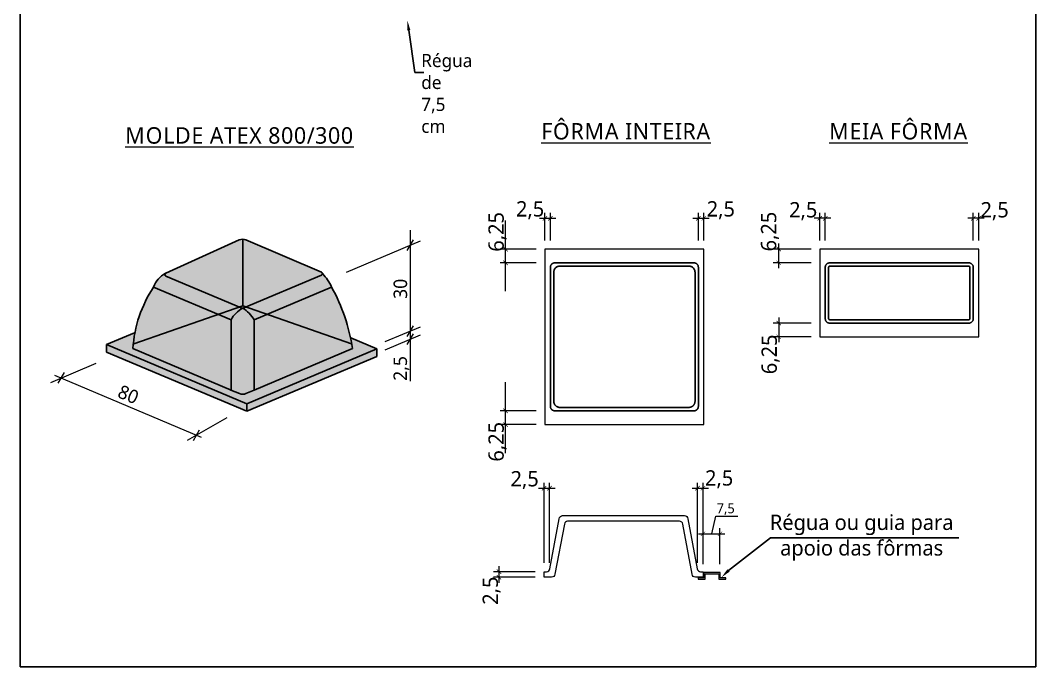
# Model space of a CAD drawing. Header units: millimetres. Extents: x -967 to 563, y -1588 to 506.
# Drawn here: x 31.54 to 39.77, y -278.8 to -273.56 of the extents above; entities that cross this region are included whole.
import ezdxf
from ezdxf import colors
from ezdxf.entities.mleader import LeaderData, LeaderLine
from ezdxf.math import Vec2, Vec3

# ---------------------------------------------------------------- set-up
doc = ezdxf.new("R2010")
doc.units = ezdxf.units.MM
doc.linetypes.add('DASHED2', pattern=[9.524999999999999, 6.349999999999999, -3.174999999999999])
doc.linetypes.add('HIDDEN', pattern=[9.524999999999999, 6.349999999999999, -3.174999999999999])
for name, color, linetype in [('9', 7, 'Continuous'), ('ATEX 1', 7, 'Continuous'), ('ATEX CINZA0', 9, 'Continuous'), ('ATEX CINZA2', 252, 'Continuous'), ('ATEX CINZA3', 251, 'Continuous')]:
    doc.layers.add(name, color=color, linetype=linetype)
for name, color, linetype, lineweight in [('ATEX 2', 255, 'Continuous', 5), ('ATEX COTA', 250, 'Continuous', 5), ('LJ_NERV_RETI', 7, 'Continuous', 9)]:
    doc.layers.add(name, color=color, linetype=linetype, lineweight=lineweight)
doc.layers.add('ATEX COLOR2', color=30, linetype='Continuous', lineweight=5, true_color=0xe77917)
doc.styles.add('Atex3', font='segoeuisl.ttf')
doc.dimstyles.new('AtexFINA', dxfattribs={"dimtxt": 7, "dimasz": 2, "dimexe": 2.5, "dimexo": 4, "dimgap": 1, "dimtad": 1, "dimtxsty": 'Atex3', "dimblk": 'ARCHTICK', "dimcen": 2.5, "dimdle": 2.5, "dimclrd": 1, "dimclre": 1, "dimclrt": 7, "dimadec": 0, "dimazin": 0, "dimtfac": 1, "dimtmove": 2, "dimatfit": 3, "dimldrblk": 'ARCHTICK', "dimfxl": 1, "dimlwd": -1, "dimarcsym": 0})

# ---------------------------------------------------------------- blocks, each defined once
blk = doc.blocks.new('_ArchTick')
at = {"color": 0, "linetype": 'ByBlock', "const_width": 0.15}
blk.add_lwpolyline([(-0.5, -0.5), (0.5, 0.5)], dxfattribs=at)
blk = doc.blocks.new('*D105')
at = {"layer": 'ATEX COTA', "color": 1, "transparency": 16777216}
blk.add_line((218.4539951167901, 85.73640101116328), (218.4539951167901, 117.9864010111669), dxfattribs=at)
at = {"layer": 'ATEX COTA', "color": 1, "lineweight": -2, "transparency": 16777216}
for p, q in [((232.4090081159521, 104.9864010111669), (215.9539951167901, 104.9864010111669)), ((232.4090081159521, 98.73640101116331), (215.9539951167901, 98.7364010111633))]:
    blk.add_line(p, q, dxfattribs=at)
at = {"layer": 'Defpoints', "color": 0, "transparency": 16777216}
for p in [(218.4539951167901, 104.9864010111669), (236.4090081159521, 104.9864010111669), (236.4090081159521, 98.73640101116331)]:
    blk.add_point(p, dxfattribs=at)
at = {"layer": 'ATEX COTA', "color": 1, "transparency": 16777216, "xscale": 2, "yscale": 2, "zscale": 2}
for p, rotation in [((218.4539951167901, 104.9864010111669), 90), ((218.4539951167901, 98.7364010111633), 270)]:
    blk.add_blockref('_ArchTick', p, dxfattribs=dict(at, rotation=rotation))
at = {"layer": 'ATEX COTA', "color": 7, "transparency": 16777216, "insert": (214.7646645728455, 90.86140101116688), "char_height": 7, "attachment_point": 5, "rotation": 90, "style": 'Atex3'}
blk.add_mtext('6,25', dxfattribs=at)
blk = doc.blocks.new('*D106')
at = {"layer": 'ATEX COTA', "color": 1, "transparency": 16777216}
blk.add_line((218.4539951167901, 159.4864010111633), (218.4539951167901, 191.7364010111633), dxfattribs=at)
at = {"layer": 'ATEX COTA', "color": 1, "lineweight": -2, "transparency": 16777216}
for p, q in [((232.4090081159521, 178.7364010111633), (215.9539951167901, 178.7364010111633)), ((232.4090081159521, 172.4864010111633), (215.9539951167901, 172.4864010111633))]:
    blk.add_line(p, q, dxfattribs=at)
at = {"layer": 'Defpoints', "color": 0, "transparency": 16777216}
for p in [(218.4539951167901, 178.7364010111633), (236.4090081159521, 178.7364010111633), (236.4090081159521, 172.4864010111633)]:
    blk.add_point(p, dxfattribs=at)
at = {"layer": 'ATEX COTA', "color": 1, "transparency": 16777216, "xscale": 2, "yscale": 2, "zscale": 2}
for p, rotation in [((218.4539951167901, 178.7364010111633), 90), ((218.4539951167901, 172.4864010111633), 270)]:
    blk.add_blockref('_ArchTick', p, dxfattribs=dict(at, rotation=rotation))
at = {"layer": 'ATEX COTA', "color": 7, "transparency": 16777216, "insert": (214.7646645728455, 186.6114010111596), "char_height": 7, "attachment_point": 5, "rotation": 90, "style": 'Atex3'}
blk.add_mtext('6,25', dxfattribs=at)
blk = doc.blocks.new('*D80')
at = {"layer": 'ATEX COTA', "color": 1, "transparency": 16777216}
blk.add_line((303.5349947895811, 69.699382471219), (311.0349947895811, 69.699382471219), dxfattribs=at)
at = {"layer": 'ATEX COTA', "color": 1, "lineweight": -2, "transparency": 16777216}
for p, q in [((306.0349947895811, 35.59938202635385), (306.0349947895811, 72.199382471219)), ((308.5349947895811, 35.59938202635385), (308.5349947895811, 72.199382471219))]:
    blk.add_line(p, q, dxfattribs=at)
at = {"layer": 'Defpoints', "color": 0, "transparency": 16777216}
for p in [(308.5349947895811, 69.699382471219), (306.0349947895811, 31.59938202635385), (308.5349947895811, 31.59938202635385)]:
    blk.add_point(p, dxfattribs=at)
at = {"layer": 'ATEX COTA', "color": 1, "transparency": 16777216, "xscale": 2, "yscale": 2, "zscale": 2, "rotation": 180}
blk.add_blockref('_ArchTick', (306.0349947895811, 69.699382471219), dxfattribs=at)
at = {"layer": 'ATEX COTA', "color": 1, "transparency": 16777216, "xscale": 2, "yscale": 2, "zscale": 2}
blk.add_blockref('_ArchTick', (308.5349947895811, 69.699382471219), dxfattribs=at)
at = {"layer": 'ATEX COTA', "color": 7, "transparency": 16777216, "insert": (315.8902943796929, 73.74401614993621), "char_height": 7, "attachment_point": 5, "style": 'Atex3'}
blk.add_mtext('2,5', dxfattribs=at)
blk = doc.blocks.new('*D82')
at = {"layer": 'ATEX COTA', "color": 1, "transparency": 16777216}
blk.add_line((215.4539951167901, 34.09938202635387), (215.4539951167901, 26.5993820251024), dxfattribs=at)
at = {"layer": 'ATEX COTA', "color": 1, "lineweight": -2, "transparency": 16777216}
for p, q in [((232.0349947895812, 31.59938202635387), (212.9539951167901, 31.59938202635386)), ((232.0349947895812, 29.0993820251024), (212.9539951167901, 29.0993820251024))]:
    blk.add_line(p, q, dxfattribs=at)
at = {"layer": 'Defpoints', "color": 0, "transparency": 16777216}
for p in [(215.4539951167901, 29.0993820251024), (236.0349947895812, 31.59938202635387), (236.0349947895812, 29.0993820251024)]:
    blk.add_point(p, dxfattribs=at)
at = {"layer": 'ATEX COTA', "color": 1, "transparency": 16777216, "xscale": 2, "yscale": 2, "zscale": 2}
for p, rotation in [((215.4539951167901, 31.59938202635386), 90), ((215.4539951167901, 29.0993820251024), 270)]:
    blk.add_blockref('_ArchTick', p, dxfattribs=dict(at, rotation=rotation))
at = {"layer": 'ATEX COTA', "color": 7, "transparency": 16777216, "insert": (212.1271122715843, 22.94351507375905), "char_height": 7, "attachment_point": 5, "rotation": 90, "style": 'Atex3'}
blk.add_mtext('2,5', dxfattribs=at)
blk = doc.blocks.new('*D84')
at = {"layer": 'ATEX COTA', "color": 1, "transparency": 16777216}
blk.add_line((233.5349947895811, 69.699379343092), (241.0349947895884, 69.699379343092), dxfattribs=at)
at = {"layer": 'ATEX COTA', "color": 1, "lineweight": -2, "transparency": 16777216}
for p, q in [((236.0349947895811, 35.59938202635385), (236.0349947895811, 72.199379343092)), ((238.5349947895884, 35.59938202635385), (238.5349947895884, 72.199379343092))]:
    blk.add_line(p, q, dxfattribs=at)
at = {"layer": 'Defpoints', "color": 0, "transparency": 16777216}
for p in [(238.5349947895884, 69.699379343092), (236.0349947895811, 31.59938202635385), (238.5349947895884, 31.59938202635385)]:
    blk.add_point(p, dxfattribs=at)
at = {"layer": 'ATEX COTA', "color": 1, "transparency": 16777216, "xscale": 2, "yscale": 2, "zscale": 2, "rotation": 180}
blk.add_blockref('_ArchTick', (236.0349947895811, 69.699379343092), dxfattribs=at)
at = {"layer": 'ATEX COTA', "color": 1, "transparency": 16777216, "xscale": 2, "yscale": 2, "zscale": 2}
blk.add_blockref('_ArchTick', (238.5349947895884, 69.699379343092), dxfattribs=at)
at = {"layer": 'ATEX COTA', "color": 7, "transparency": 16777216, "insert": (227.1599947895811, 73.38870988702547), "char_height": 7, "attachment_point": 5, "style": 'Atex3'}
blk.add_mtext('2,5', dxfattribs=at)
blk = doc.blocks.new('*D66')
at = {"layer": 'ATEX COTA', "color": 1, "lineweight": -2, "transparency": 16777216}
for p, q in [((306.409008115952, 182.7364010111632), (306.409008115952, 195.2748135428155)), ((308.909008115952, 182.7364010111632), (308.909008115952, 195.2748135428155))]:
    blk.add_line(p, q, dxfattribs=at)
at = {"layer": 'ATEX COTA', "color": 1, "transparency": 16777216}
blk.add_line((303.909008115952, 192.7748135428155), (311.409008115952, 192.7748135428155), dxfattribs=at)
at = {"layer": 'Defpoints', "color": 0, "transparency": 16777216}
for p in [(308.909008115952, 192.7748135428155), (306.409008115952, 178.7364010111632), (308.909008115952, 178.7364010111632)]:
    blk.add_point(p, dxfattribs=at)
at = {"layer": 'ATEX COTA', "color": 1, "transparency": 16777216, "xscale": 2, "yscale": 2, "zscale": 2, "rotation": 180}
blk.add_blockref('_ArchTick', (306.409008115952, 192.7748135428155), dxfattribs=at)
at = {"layer": 'ATEX COTA', "color": 1, "transparency": 16777216, "xscale": 2, "yscale": 2, "zscale": 2}
blk.add_blockref('_ArchTick', (308.909008115952, 192.7748135428155), dxfattribs=at)
at = {"layer": 'ATEX COTA', "color": 7, "transparency": 16777216, "insert": (316.659008115952, 196.464144086749), "char_height": 7, "attachment_point": 5, "style": 'Atex3'}
blk.add_mtext('2,5', dxfattribs=at)
blk = doc.blocks.new('*D67')
at = {"layer": 'ATEX COTA', "color": 1, "lineweight": -2, "transparency": 16777216}
for p, q in [((236.409008115952, 182.7364010111632), (236.409008115952, 195.2748135428155)), ((238.9090081159593, 182.7364010111632), (238.9090081159593, 195.2748135428155))]:
    blk.add_line(p, q, dxfattribs=at)
at = {"layer": 'ATEX COTA', "color": 1, "transparency": 16777216}
blk.add_line((233.909008115952, 192.7748135428155), (241.4090081159593, 192.7748135428155), dxfattribs=at)
at = {"layer": 'Defpoints', "color": 0, "transparency": 16777216}
for p in [(238.9090081159593, 192.7748135428155), (236.409008115952, 178.7364010111632), (238.9090081159593, 178.7364010111632)]:
    blk.add_point(p, dxfattribs=at)
at = {"layer": 'ATEX COTA', "color": 1, "transparency": 16777216, "xscale": 2, "yscale": 2, "zscale": 2, "rotation": 180}
blk.add_blockref('_ArchTick', (236.409008115952, 192.7748135428155), dxfattribs=at)
at = {"layer": 'ATEX COTA', "color": 1, "transparency": 16777216, "xscale": 2, "yscale": 2, "zscale": 2}
blk.add_blockref('_ArchTick', (238.9090081159593, 192.7748135428155), dxfattribs=at)
at = {"layer": 'ATEX COTA', "color": 7, "transparency": 16777216, "insert": (229.659008115952, 196.464144086749), "char_height": 7, "attachment_point": 5, "style": 'Atex3'}
blk.add_mtext('2,5', dxfattribs=at)
blk = doc.blocks.new('*D97')
at = {"layer": 'ATEX COTA', "color": 1, "lineweight": -2, "transparency": 16777216}
for p, q in [((431.799537979583, 182.7364010111632), (431.799537979583, 195.2748135428155)), ((434.2995379795902, 182.7364010111632), (434.2995379795902, 195.2748135428155))]:
    blk.add_line(p, q, dxfattribs=at)
at = {"layer": 'ATEX COTA', "color": 1, "transparency": 16777216}
blk.add_line((436.7995379795902, 192.7748135428155), (429.2995379795829, 192.7748135428155), dxfattribs=at)
at = {"layer": 'Defpoints', "color": 0, "transparency": 16777216}
for p in [(431.799537979583, 192.7748135428155), (431.799537979583, 178.7364010111632), (434.2995379795902, 178.7364010111632)]:
    blk.add_point(p, dxfattribs=at)
at = {"layer": 'ATEX COTA', "color": 1, "transparency": 16777216, "xscale": 2, "yscale": 2, "zscale": 2, "rotation": 180}
blk.add_blockref('_ArchTick', (431.799537979583, 192.7748135428155), dxfattribs=at)
at = {"layer": 'ATEX COTA', "color": 1, "transparency": 16777216, "xscale": 2, "yscale": 2, "zscale": 2}
blk.add_blockref('_ArchTick', (434.2995379795902, 192.7748135428155), dxfattribs=at)
at = {"layer": 'ATEX COTA', "color": 7, "transparency": 16777216, "insert": (441.5538019480882, 196.0624704465808), "char_height": 7, "attachment_point": 5, "style": 'Atex3'}
blk.add_mtext('2,5', dxfattribs=at)
blk = doc.blocks.new('*D98')
at = {"layer": 'ATEX COTA', "color": 1, "lineweight": -2, "transparency": 16777216}
for p, q in [((361.7995379795902, 182.7364010111632), (361.7995379795902, 195.2748135428155)), ((364.2995379795975, 182.7364010111632), (364.2995379795975, 195.2748135428155))]:
    blk.add_line(p, q, dxfattribs=at)
at = {"layer": 'ATEX COTA', "color": 1, "transparency": 16777216}
blk.add_line((366.7995379795975, 192.7748135428155), (359.2995379795902, 192.7748135428155), dxfattribs=at)
at = {"layer": 'Defpoints', "color": 0, "transparency": 16777216}
for p in [(361.7995379795902, 192.7748135428155), (361.7995379795902, 178.7364010111632), (364.2995379795975, 178.7364010111632)]:
    blk.add_point(p, dxfattribs=at)
at = {"layer": 'ATEX COTA', "color": 1, "transparency": 16777216, "xscale": 2, "yscale": 2, "zscale": 2, "rotation": 180}
blk.add_blockref('_ArchTick', (361.7995379795902, 192.7748135428155), dxfattribs=at)
at = {"layer": 'ATEX COTA', "color": 1, "transparency": 16777216, "xscale": 2, "yscale": 2, "zscale": 2}
blk.add_blockref('_ArchTick', (364.2995379795975, 192.7748135428155), dxfattribs=at)
at = {"layer": 'ATEX COTA', "color": 7, "transparency": 16777216, "insert": (354.2491756191885, 196.0624704465808), "char_height": 7, "attachment_point": 5, "style": 'Atex3'}
blk.add_mtext('2,5', dxfattribs=at)
blk = doc.blocks.new('*D99')
at = {"layer": 'ATEX COTA', "color": 1, "lineweight": -2, "transparency": 16777216}
for p, q in [((357.7995379795904, 144.9864010111633), (340.549537979605, 144.9864010111633)), ((357.7995379795904, 138.7364010111633), (340.549537979605, 138.7364010111633))]:
    blk.add_line(p, q, dxfattribs=at)
at = {"layer": 'ATEX COTA', "color": 1, "transparency": 16777216}
blk.add_line((343.049537979605, 147.4864010111633), (343.049537979605, 136.2364010111633), dxfattribs=at)
at = {"layer": 'Defpoints', "color": 0, "transparency": 16777216}
for p in [(361.7995379795904, 144.9864010111633), (343.049537979605, 138.7364010111633), (361.7995379795904, 138.7364010111633)]:
    blk.add_point(p, dxfattribs=at)
at = {"layer": 'ATEX COTA', "color": 1, "transparency": 16777216, "xscale": 2, "yscale": 2, "zscale": 2}
for p, rotation in [((343.049537979605, 144.9864010111633), 90), ((343.049537979605, 138.7364010111633), 270)]:
    blk.add_blockref('_ArchTick', p, dxfattribs=dict(at, rotation=rotation))
at = {"layer": 'ATEX COTA', "color": 7, "transparency": 16777216, "insert": (339.3602074356604, 130.7268970080658), "char_height": 7, "attachment_point": 5, "rotation": 90, "style": 'Atex3'}
blk.add_mtext('6,25', dxfattribs=at)
blk = doc.blocks.new('*D57')
at = {"layer": 'ATEX COTA', "color": 1, "transparency": 16777216}
blk.add_line((343.0495379796049, 169.9864010111633), (343.0495379796049, 181.2364010111633), dxfattribs=at)
at = {"layer": 'ATEX COTA', "color": 1, "lineweight": -2, "transparency": 16777216}
for p, q in [((357.7995379795904, 178.7364010111633), (340.5495379796049, 178.7364010111633)), ((357.7995379795904, 172.4864010111633), (340.5495379796049, 172.4864010111633))]:
    blk.add_line(p, q, dxfattribs=at)
at = {"layer": 'Defpoints', "color": 0, "transparency": 16777216}
for p in [(343.0495379796049, 178.7364010111633), (361.7995379795904, 178.7364010111633), (361.7995379795904, 172.4864010111633)]:
    blk.add_point(p, dxfattribs=at)
at = {"layer": 'ATEX COTA', "color": 1, "transparency": 16777216, "xscale": 2, "yscale": 2, "zscale": 2}
for p, rotation in [((343.0495379796049, 178.7364010111633), 90), ((343.0495379796049, 172.4864010111633), 270)]:
    blk.add_blockref('_ArchTick', p, dxfattribs=dict(at, rotation=rotation))
at = {"layer": 'ATEX COTA', "color": 7, "transparency": 16777216, "insert": (339.0918831971649, 186.7381766301405), "char_height": 7, "attachment_point": 5, "rotation": 90, "style": 'Atex3'}
blk.add_mtext('6,25', dxfattribs=at)
blk = doc.blocks.new('ATEX 250')
at = {"layer": 'ATEX CINZA2'}
h = blk.add_hatch(color=256, dxfattribs=at)
h.dxf.hatch_style = 1
edge = h.paths.add_edge_path()
edge.add_arc((312.2074208356536, -67.47811741310166), 20.50772950367339, 31.25045083130235, 59.50499127763626)
edge.add_arc((331.9426756557771, -66.13227545653572), 18.80232569976049, 119.7440698630989, 150.3793141807587)
edge.add_line((315.5975028928381, -56.83911780859114), (315.5975028928381, -104.5613131777693))
edge.add_line((315.5975028928381, -104.5613131777693), (320.906996705429, -106.7354859577971))
edge.add_arc((322.7498255711436, -102.0874775916591), 4.999999999999965, 248.3728080385446, 292.9098071251398)
edge.add_line((324.6962336743184, -106.693071526853), (329.7396385165682, -104.5616365391672))
edge.add_line((329.7396385165682, -104.5616365391672), (329.7396385165682, -56.83911780858704))
edge = h.paths.add_edge_path()
edge.add_line((404.2510804919494, -79.58555830502026), (388.4092857265713, -72.89052653842333))
edge.add_arc((250.0212170372812, -97.78756279240568), 140.6098146282249, 7.538188038429894, 10.198834004472474, ccw=False)
edge.add_line((389.415831666772, -79.34138752273145), (329.7396385165682, -104.5616365391672))
edge.add_line((329.7396385165682, -104.5616365391672), (324.6962336743184, -106.6930715268531))
edge.add_arc((322.7498255711438, -102.0874775916594), 4.999999999999656, 248.3728080385466, 292.9098071251392, ccw=False)
edge.add_line((320.9069967054295, -106.7354859577972), (315.5975028928381, -104.5613131777693))
edge.add_line((315.5975028928381, -104.5613131777693), (315.5975028928381, -104.5616365391671))
edge.add_line((315.5975028928381, -104.5616365391671), (255.9213097426348, -79.34138752272644))
edge.add_arc((294.8348885231341, -78.58677287012296), 38.92089486098761, 166.8262790246911, 181.1109442420016, ccw=False)
edge.add_line((256.9382540353721, -69.71653322955976), (239.9049404503566, -76.91512260854327))
edge.add_line((239.9049404503566, -76.91512260854327), (325.2374050575003, -112.9781804708636))
edge.add_line((325.2374050575003, -112.9781804708636), (404.2510804919494, -79.58555830502026))
h.paths.add_polyline_path([(404.2510804919494, -84.1170972402035), (404.2510804919494, -79.58555830502026), (325.2374050575003, -112.9781804708636), (239.9049404503566, -76.91512260854329), (239.9049404503566, -81.44666154372648), (325.2374050575003, -117.5097194060468)])
edge = h.paths.add_edge_path()
edge.add_line((366.8966346625444, -31.25927992148727), (324.5929682033451, -13.24784205756648))
edge.add_arc((322.6342829427815, -17.84822813376148), 4.999999999999792, 66.9373728850468, 114.326348076001)
edge.add_line((320.5746157747465, -13.29215842875075), (279.6180818039815, -31.8074213193335))
edge.add_line((279.6180818039815, -31.8074213193335), (321.8357777019189, -49.64939057441717))
edge.add_arc((322.614340943189, -47.80715300033959), 2.000000000000036, 247.0901928748572, 292.9149915602994)
edge.add_line((323.393070876992, -49.64932011821987), (366.8966346625444, -31.25927992148727))
edge = h.paths.add_edge_path()
edge.add_line((279.6180818039814, -31.80742131933352), (275.9856601693372, -33.44953394397323))
edge.add_arc((276.3975936029447, -34.36074788497638), 1.000000000001077, 114.3263480760028, 128.7850864141923)
edge.add_arc((282.9139869152548, -47.09510521396828), 15.28541388470457, 117.8588382009649, 142.8976393781254)
edge.add_line((270.7229663471647, -37.87431917723999), (315.5975028928381, -56.8391178085908))
edge.add_arc((331.9426756557775, -66.1322754565366), 18.80232569976144, 119.7440698625943, 150.3793141807561, ccw=False)
edge.add_arc((322.6143409431888, -47.80715300033854), 2.000000000001065, 247.0901928748592, 270.0000000000065, ccw=False)
edge.add_line((321.8357777019185, -49.6493905744171), (279.6180818039814, -31.80742131933352))
edge = h.paths.add_edge_path()
edge.add_arc((282.9139869152576, -47.09510521397084), 15.28541388470831, 142.8976393781242, 160.3532442903143)
edge.add_arc((331.7766068175531, -84.0858813882292), 76.00352831522952, 146.3363215531267, 176.4210038253077)
edge.add_line((255.9213097426348, -79.34138752272634), (315.5728761386374, -104.5512288231145))
edge.add_line((315.5728761386374, -104.5512288231145), (315.5975028928381, -104.5613131777693))
edge.add_line((315.5975028928381, -104.5613131777693), (315.5975028928381, -56.83911780859074))
edge.add_line((315.5975028928381, -56.83911780859074), (270.7229663471647, -37.87431917724002))
edge = h.paths.add_edge_path()
edge.add_arc((348.3827537170835, -55.26309504370239), 31.37069370380306, 33.57491595114182, 43.25875111118915)
edge.add_arc((370.228973046611, -33.76493963898945), 0.99999999999971, 359.9999999997024, 426.937372885515)
edge.add_line((370.6207100987161, -32.84486242374747), (366.8966346625444, -31.25927992148726))
edge.add_line((366.8966346625444, -31.25927992148726), (323.393070876992, -49.64932011821986))
edge.add_arc((322.6143409431891, -47.80715300033984), 1.999999999999757, 269.99999999188384, 292.91499156029937, ccw=False)
edge.add_arc((312.2074208356535, -67.4781174131021), 20.50772950367372, 31.250450831303226, 59.504991278088994, ccw=False)
edge.add_line((329.7396385165682, -56.83911780858704), (374.5196686504943, -37.91425931269511))
edge = h.paths.add_edge_path()
edge.add_arc((278.5385312889506, -95.95873675588042), 112.1156190484184, 8.523565942849295, 28.79538244106154)
edge.add_arc((348.3827537170971, -55.2630950436943), 31.37069370378731, 25.10226176607402, 33.57491595114318)
edge.add_line((374.5196686504944, -37.91425931269511), (329.7396385165682, -56.83911780858704))
edge.add_line((329.7396385165682, -56.83911780858704), (329.7396385165682, -104.5616365391672))
edge.add_line((329.7396385165682, -104.5616365391672), (389.415831666772, -79.34138752273151))
at = {"layer": 'ATEX 1'}
for p, q in [((275.9856601693371, -33.44953394397328, 32.25253890033982), (320.5746157747465, -13.29215842875078, 32.25253890033982)), ((324.592968203345, -13.24784205756657, 32.25253890033982), (370.620710098716, -32.84486242374743, 32.25253890033982)), ((321.8357777019189, -54.64939057441717, 32.25253890033982), (276.0083119823089, -35.28186667201419, 32.25253890033982)), ((370.6183380135046, -34.6860231979266, 32.25253890033982), (323.393070876992, -54.64932011821986, 32.25253890033982)), ((315.5975028928381, -61.83911780859074, 25.15320261691111), (268.5252964715794, -41.94554375454032, 25.15320261691111)), ((376.7905498021157, -41.95454346777739, 27.65973743117763), (329.7396385165682, -61.83911780858704, 27.65973743117763)), ((315.5975028928381, -104.5616365391671, 25.15320261691111), (315.5975028928381, -61.83911780859074, 25.15320261691111)), ((329.7396385165682, -61.83911780858704, 27.65973743117763), (329.7396385165682, -104.5616365391672, 27.65973743117763)), ((239.9049404503566, -76.91512260854327, -7.408387655461944), (256.9382540353721, -69.71653322955976, 25.15320261691111)), ((388.4092857265713, -72.89052653842333, -31.7826441144086), (404.2510804919494, -79.58555830502026, -47.28793889378354)), ((239.9049404503566, -76.91512260854327, -7.408387655461944), (239.9049404503566, -81.44666154372648, -7.408387655461944)), ((325.2374050575003, -112.9781804708636, -16.8045610922371), (239.9049404503566, -76.91512260854327, -7.408387655461944)), ((255.9213097426348, -79.34138752272634, 25.15320261691111), (315.5975028928381, -104.5616365391671, 25.15320261691111)), ((404.2510804919494, -79.58555830502029, -62.51464309985898), (325.2374050575003, -112.9781804708636, -16.8045610922371)), ((329.7396385165682, -104.5616365391672, 27.65973743117763), (389.415831666772, -79.34138752273151, 27.65973743117763)), ((404.2510804919494, -84.1170972402035, -47.28793889378361), (404.2510804919494, -79.58555830502029, -47.28793889378361)), ((239.9049404503566, -81.44666154372646, 7.81831655061343), (325.2374050575003, -117.5097194060468, -1.577856886161727)), ((325.2374050575003, -117.5097194060468, -1.577856886161727), (404.2510804919494, -84.1170972402035, -47.28793889378361)), ((315.5728761386388, -104.5512288231151, 27.65973743117763), (320.8034174679685, -106.6930715268529, 27.65973743117763)), ((324.6962336743184, -106.693071526853, 27.65973743117763), (329.7396385165682, -104.5616365391672, 27.65973743117763)), ((325.2374050575003, -112.9781804708636, -16.8045610922371), (325.2374050575003, -117.5097194060468, -1.577856886161727))]:
    blk.add_line(p, q, dxfattribs=at)
at = {"layer": 'ATEX 1', "linetype": 'HIDDEN', "ltscale": 25}
for p, q in [((322.7046998094981, -53.43625008890945, -79.01585715539812), (322.7047125429883, -13.15994070311296, -21.0503847935204)), ((388.9391633074022, -76.42814391972149, -18.98704711705286), (322.7046998094981, -53.43625008890945, -79.01585715539812))]:
    blk.add_line(p, q, dxfattribs=at)
at = {"layer": 'ATEX 1', "linetype": 'HIDDEN', "ltscale": 25, "extrusion": (0, -0.9063077870366498, -0.4226182617406994)}
blk.add_line((256.4702363115941, -76.42814391972149, 9.358089517316792), (322.7046998094981, -53.43625008890945, -79.01585715539812), dxfattribs=at)
at = {"layer": 'ATEX 1'}
for centre, radius, start, end in [((322.6342829427815, -17.84822813376149, 32.25253890033982), 4.999999999999793, 66.93737288505507, 114.3263480759959), ((282.9139869152552, -47.09510521396964, 32.25253890033982), 15.28541388470574, 117.8588382009678, 160.3697842311873), ((276.3975936029442, -34.36074788497547, 32.25253890033982), 1.000000000000066, 114.3263480760098, 247.0901928748381), ((370.2289730466034, -33.76493963898645, 32.25253890033982), 0.9999999999999298, 292.9149915602815, 66.93737288505507), ((348.3827537170857, -55.26309504370084, 36.84534036950202), 31.37069370380034, 25.1022617660777, 43.25875111120267), ((331.7766068175534, -84.08588138822901, 25.15320261691111), 76.00352831522981, 146.3269952162732, 176.4210038253124), ((278.5385312889525, -95.95873675587976, 27.65973743117763), 112.1156190484164, 8.523565942848498, 28.79538244106156), ((331.9426756557771, -71.13227545653581, 18.0538663334824), 18.80232569976062, 119.7440698626009, 150.3793141807552), ((322.6143409431891, -52.80715300033961, 32.25253890033982), 1.999999999999966, 247.0901928748526, 292.9149915602961), ((312.2074208356537, -72.47811741310193, 23.06693596201542), 20.50772950367368, 31.25045083130521, 59.5049912781012), ((322.7498255711437, -102.0874775916592, 27.65973743117763), 4.999999999999986, 247.0901928748526, 292.9098071251327)]:
    blk.add_arc(centre, radius, start, end, dxfattribs=at)
blk = doc.blocks.new('ATEX 800_300 (EDITADO PARA H35)1')
at = {"layer": 'ATEX CINZA0', "linetype": 'Continuous', "lineweight": 0}
h = blk.add_hatch(color=7, dxfattribs=at)
h.dxf.hatch_style = 1
h.set_gradient(color1=(238, 238, 236), color2=(178, 178, 179), rotation=163.99999999999991, name='INVCYLINDER')
h.paths.add_polyline_path([(309.4474947895869, 30.68688202510021), (315.8224947895869, 30.68688202510021), (315.8224947895869, 28.18688202510021), (318.8849947895797, 28.18688202510021), (318.8849947895797, 28.74938202509657), (316.3849947895869, 28.74938202509657), (316.3849947895869, 31.2493820251002), (308.8849947895869, 31.2493820251002), (308.8849947895869, 28.74938202509657), (306.3849947895869, 28.74938202509657), (306.3849947895869, 28.18688202510021), (309.4474947895869, 28.18688202510021)])
for p, q in [((175.0107321336036, 187.3714511207472, -15.29322205224024), (175.0107321336036, 118.5001209048096, -15.29322205224024)), ((145.9399256268516, 168.2736003559112, -12.7656238907941), (179.6439434443819, 182.5175337796317, -18.81375697241289)), ((173.5878307102903, 178.1367032437338, -33.27555652913492), (176.4336335569169, 182.9822048946589, -33.27555652913492)), ((173.5878307102903, 138.9500473936314, -15.29322205224023), (176.4336335569169, 143.7955490445602, -15.29322205224023)), ((163.5582597567845, 136.5327742505687, 2.055128187493548), (179.6439434443819, 143.330877929533, -0.8314224955181867)), ((163.5582597567845, 132.8557898748113, -15.92720628940119), (179.6439434443819, 139.6538935537755, -18.81375697241294)), ((173.5878307102903, 135.2730630178739, -33.27555652913498), (176.4336335569169, 140.1185646687991, -33.27555652913498)), ((10.97602659573749, 117.9615276900003, 7.479396935828164), (31.72262608144229, 126.7042837503504, -15.29322205224024)), ((12.7563105686786, 121.2920321892597, -18.72046381800346), (79.67202994639956, 93.01222718271674, -18.72046381800346)), ((14.39611478490405, 117.5796451434034, -7.646611026120113), (17.24191763152339, 122.4251467943286, -7.646611026120113)), ((73.39407087467407, 91.57780320237362, -18.72046381800346), (91.42438553506508, 101.9875604416192, -18.72046381800346)), ((76.05891350605816, 91.51510122059335, -18.72046381800346), (78.90471635267022, 96.36060287152213, -18.72046381800346))]:
    blk.add_line(p, q)
at = {"layer": 'ATEX 1'}
blk.add_line((339.3773648466158, 47.02142804635514), (340.3773648466085, 47.02142804635514), dxfattribs=at)
for points in [[(320.2277669567556, 32.22713393105733), (339.3773648466158, 47.02142804635514)], [(340.3773648466085, 47.02142804635514), (425.2354562928958, 47.02142804635514)]]:
    blk.add_lwpolyline(points, dxfattribs=at)
blk.add_solid([(320.7524418101384, 31.69120828488303), (317.0122130797026, 29.07908481076811), (319.7030921033729, 32.76305957723162)], dxfattribs=at)
at = {"layer": 'ATEX CINZA0', "color": 253, "linetype": 'Continuous', "lineweight": 0, "true_color": 0x98989a}
blk.add_lwpolyline([(318.8849947895797, 28.74938202509657), (316.3849947895869, 28.74938202509657), (316.3849947895869, 31.2493820251002), (308.8849947895869, 31.2493820251002), (308.8849947895869, 28.74938202509657), (306.3849947895869, 28.74938202509657), (306.3849947895869, 28.74938202509657), (306.3849947895869, 28.18688202510021), (309.4474947895869, 28.18688202510021), (309.4474947895869, 30.68688202510021), (315.8224947895869, 30.68688202510021), (315.8224947895869, 28.18688202510021), (318.8849947895797, 28.18688202510021)], close=True, dxfattribs=at)
at = {"layer": 'ATEX CINZA3', "linetype": 'DASHED2', "ltscale": 10}
for points in [[(306.409008115952, 170.4864010113597, 0.4142135623730951), (304.4090081161558, 172.4864010111669), (240.9090081157556, 172.4864010111596, 0.4142135623730951), (238.9090081159593, 170.486401011367), (238.9090081159593, 106.9864010109704, 0.4142135623730951), (240.9090081157556, 104.9864010111669), (304.4090081161558, 104.9864010111705, 0.4142135623730951), (306.409008115952, 106.9864010109704)], [(366.2995379793938, 144.9864010111632, -0.4142135623730951), (364.2995379795902, 146.9864010109631), (364.2995379795975, 170.4864010113633, -0.4142135623730951), (366.2995379793865, 172.4864010111632), (429.7995379797794, 172.4864010111632, -0.4142135623730951), (431.799537979583, 170.4864010113633), (431.799537979583, 146.9864010109631, -0.4142135623730951), (429.7995379797794, 144.9864010111632)], [(240.4590081159549, 168.2280676779082), (240.4590081159549, 109.3114010110839, 0.4142135623730951), (243.2146760381584, 106.5557330888732), (302.13134270499, 106.5557330888805, 0.4142135623730951), (304.8870106271861, 109.3114010110839), (304.8870106271861, 168.2280676778973, 0.4142135623730951), (302.13134270499, 170.9837356001044), (243.2146760381584, 170.9837356001008, 0.4142135623730951)], [(366.2995379793938, 146.5364010111625, -0.4142135623729324), (365.8495379795859, 146.9864010109668), (365.8495379795931, 170.4864010113633, -0.4142135623730249), (366.2995379793865, 170.9364010111603), (429.7995379797794, 170.9364010111603, -0.4142135623729878), (430.2495379795873, 170.4864010113597), (430.24953797958, 146.9864010109631, -0.4142135623729694), (429.7995379797794, 146.5364010111661)]]:
    blk.add_lwpolyline(points, format="xyb", close=True, dxfattribs=at)
at = {"layer": 'ATEX COLOR2'}
for points in [[(308.909008115952, 178.7364010111632), (236.409008115952, 178.7364010111632), (236.409008115952, 98.73640101116325), (308.909008115952, 98.73640101116325)], [(434.2995379795902, 178.7364010111632), (361.7995379795902, 178.7364010111632), (361.7995379795902, 138.7364010111632), (434.2995379795902, 138.7364010111632)]]:
    blk.add_lwpolyline(points, close=True, dxfattribs=at)
blk.add_lwpolyline([(236.0349947895811, 29.09938202510239), (236.0349947895811, 31.59938202635385), (237.1467499740393, 31.59938202635385, 0.3917368437364235), (238.6422654777125, 32.98347957481747), (242.9777311334837, 55.78329817648773, -0.3917368437364377), (244.4732466371497, 57.16739572495135), (300.096782982022, 57.16739572494407, -0.391736843736336), (301.5922984856879, 55.78329817648046), (305.9277641414519, 32.98347957482111, 0.3917368437363669), (307.4232796451324, 31.59938202635749), (308.5350348295906, 31.59938202635749), (308.5350348295906, 29.09938202510602), (305.1095330711905, 29.09938202510602, -0.3917368437363414), (303.6140175675173, 30.48347957357328), (299.2785519117533, 53.28329817523263, 0.3917368437363343), (297.7830364080801, 54.66739572369625), (246.7869932110916, 54.66739572370352, 0.391736843736438), (245.2914777074111, 53.2832981752399), (240.9560120516544, 30.48347957356964, -0.3917368437364079), (239.4604965479812, 29.09938202510239)], format="xyb", close=True, dxfattribs=at)
at = {"layer": 'ATEX COTA'}
for p, q in [((312.5325348295882, 48.89455199045187), (314.4234790453265, 56.96589555306855)), ((314.4234790453265, 56.96589555306855), (324.3541214663637, 56.96589555306855)), ((316.2849947895811, 35.09938202510602), (316.2849947895811, 51.39455199045551)), ((306.5350348295906, 48.89455199045187), (318.5300348295859, 48.89455199045187)), ((308.5349947895811, 35.09938202510602), (308.5349947895811, 41.39455199045187))]:
    blk.add_line(p, q, dxfattribs=at)
at = {"xscale": 0.75, "yscale": 0.75, "zscale": 0.75}
blk.add_blockref('ATEX 250', (-143.4597379771076, 192.8922692573251, 3.896435265534285), dxfattribs=at)
at = {"layer": 'ATEX COTA', "xscale": 1.999999999999999, "yscale": 1.999999999999999, "zscale": 1.999999999999999, "rotation": 180}
blk.add_blockref('_ArchTick', (308.5349947895811, 48.89455199045187), dxfattribs=at)
at = {"layer": 'ATEX COTA', "xscale": 1.999999999999999, "yscale": 1.999999999999999, "zscale": 1.999999999999999}
blk.add_blockref('_ArchTick', (316.2849947895811, 48.89455199045187), dxfattribs=at)
at = {"char_height": 6.155999999999998, "attachment_point": 5, "style": 'Atex3'}
for s, insert, rotation in [('\\A1;30', (170.5122786731736, 160.6209404362416, -15.29322205224024), 90), ('\\A1;2,5', (170.9835085548038, 124.302179215425, -15.29322205224024), 90), ('\\A1;80', (46.39721082811592, 112.4223292552233, -18.72046381800346), 337.09019287485626)]:
    blk.add_mtext(s, dxfattribs=dict(at, insert=insert, rotation=rotation))
at = {"layer": '9', "insert": (318.8749476650992, 60.12416862784448), "char_height": 4.5, "width": 12.9633097989399, "attachment_point": 5, "style": 'Atex3'}
blk.add_mtext('7,5', dxfattribs=at)
at = {"layer": 'ATEX 1', "insert": (336.2291380415117, 57.64219946491357), "char_height": 6.999999999999999, "width": 89.37388754217257, "attachment_point": 1, "style": 'Atex3'}
blk.add_mtext('\\pxqc;Régua ou guia para \\Papoio das fôrmas ', dxfattribs=at)
at = {"layer": 'ATEX 2', "char_height": 7.499999999999999, "attachment_point": 1, "style": 'Atex3'}
for s, width, insert in [('{\\T1.05;\\LFÔRMA INTEIRA}', 87.56996516554138, (234.7600103242949, 236.2509029569301, 3.007841777119807)), ('{\\T1.05;\\LMEIA FÔRMA}', 78.60261661961886, (366.0670128546917, 236.2509029569301, 3.007841777119807)), ('{\\T1.05;\\L MOLDE ATEX 800/300}', 131.5155648339873, (42.33580633653764, 234.3232832188078, 3.007841777119807))]:
    blk.add_mtext_dynamic_manual_height_columns(s, width=width, gutter_width=12.5, heights=[0], dxfattribs=dict(at, insert=insert))
at = {"layer": 'ATEX COTA'}
for base, p1, p2, picture, middle in [((238.9090081159593, 192.7748135428155), (236.409008115952, 178.7364010111632), (238.9090081159593, 178.7364010111632), '*D67', (229.659008115952, 196.464144086749)), ((308.909008115952, 192.7748135428155), (306.409008115952, 178.7364010111632), (308.909008115952, 178.7364010111632), '*D66', (316.659008115952, 196.464144086749)), ((238.5349947895884, 69.699379343092), (236.0349947895811, 31.59938202635385), (238.5349947895884, 31.59938202635385), '*D84', (227.1599947895811, 73.38870988702547)), ((308.5349947895811, 69.699382471219), (306.0349947895811, 31.59938202635385), (308.5349947895811, 31.59938202635385), '*D80', (315.8902943796929, 73.74401614993621))]:
    dim = blk.add_linear_dim(base=base, p1=p1, p2=p2, dimstyle='AtexFINA', dxfattribs=at)
    dim.commit()
    dim.dimension.update_dxf_attribs({"geometry": picture, "text_midpoint": middle, "dimtype": 128})
for base, p1, p2, angle, picture, middle in [((361.7995379795902, 192.7748135428155), (364.2995379795975, 178.7364010111632), (361.7995379795902, 178.7364010111632), 180, '*D98', (354.2491756191885, 196.0624704465808)), ((431.799537979583, 192.7748135428155), (434.2995379795902, 178.7364010111632), (431.799537979583, 178.7364010111632), 180, '*D97', (441.5538019480882, 196.0624704465808)), ((343.0495379796049, 178.7364010111633), (361.7995379795902, 172.4864010111632), (361.7995379795902, 178.7364010111632), 270, '*D57', (339.0918831971649, 186.7381766301405)), ((343.049537979605, 138.7364010111633), (361.7995379795902, 144.9864010111632), (361.7995379795902, 138.7364010111632), 270, '*D99', (339.3602074356604, 130.7268970080658)), ((215.4539951167901, 29.0993820251024), (236.0349947895811, 31.59938202635385), (236.0349947895811, 29.09938202510239), 90, '*D82', (212.1271122715843, 22.94351507375905))]:
    dim = blk.add_linear_dim(base=base, p1=p1, p2=p2, angle=angle, dimstyle='AtexFINA', dxfattribs=at)
    dim.commit()
    dim.dimension.update_dxf_attribs({"geometry": picture, "text_midpoint": middle, "dimtype": 128})
for base, p1, p2, picture, middle in [((218.4539951167901, 178.7364010111633), (236.409008115952, 172.4864010111632), (236.409008115952, 178.7364010111632), '*D106', (214.7646645728455, 186.6114010111596)), ((218.4539951167901, 104.9864010111669), (236.409008115952, 98.73640101116325), (236.409008115952, 104.9864010111669), '*D105', (214.7646645728455, 90.86140101116688))]:
    dim = blk.add_linear_dim(base=base, p1=p1, p2=p2, angle=90, dimstyle='AtexFINA', override={"dimdle": 13}, dxfattribs=at)
    dim.commit()
    dim.dimension.update_dxf_attribs({"geometry": picture, "text_midpoint": middle, "dimtype": 128})
at = {"layer": 'ATEX 1'}
ml = blk.add_multileader_mtext('Standard', dxfattribs=at)
ml.set_content('Régua de 7,5 cm ', color=256, style='Atex3')
ml.set_leader_properties(linetype='ByLayer', lineweight=-1)
ml.build(insert=Vec2(0, 0))
ml.multileader.update_dxf_attribs({"text_left_attachment_type": 5, "text_right_attachment_type": 5, "text_top_attachment_type": 10, "text_bottom_attachment_type": 10, "dogleg_length": 1, "arrow_head_size": 4.5})
ctx = ml.context
ctx.base_point, ctx.char_height, ctx.arrow_head_size, ctx.landing_gap_size, ctx.plane_origin = Vec3(178.0202655469038, 259.3260797674048), 6, 4.5, 1.999999999999999, Vec3(271.2363149740777, 259.8029028283891)
ctx.left_attachment, ctx.right_attachment = 5, 5
notes = []
notes.append((ctx, [(0, (1, 1, 0), (177.0202655469038, 259.3260797674048), (1, 0), 0.9999999999999998, [(0, [(173.6795400318588, 283.0040168427804)], 0, [])])]))
ctx.mtext.insert, ctx.mtext.width, ctx.mtext.flow_direction = Vec3(180.0202655469038, 267.7444898092472), 67.45292676988629, 5
for ctx, leaders in notes:
    for number, flags, end, landing, length, lines in leaders:
        leader = LeaderData()
        leader.index, (leader.has_last_leader_line, leader.has_dogleg_vector, leader.attachment_direction) = number, flags
        leader.last_leader_point, leader.dogleg_vector, leader.dogleg_length = Vec3(end), Vec3(landing), length
        for number, points, colour, breaks in lines:
            line = LeaderLine()
            line.index, line.vertices, line.color, line.breaks = number, Vec3.list(points), colors.encode_raw_color(colour), breaks
            leader.lines.append(line)
        ctx.leaders.append(leader)

msp = doc.modelspace()

# ---------------------------------------------------------------- linework, layer by layer
at = {"color": 1}
msp.add_lwpolyline([(31.53650025218383, -267.0252861517137), (39.77081208723837, -267.0252861517137), (39.77081208723837, -278.7988662995175), (31.53650025218383, -278.7988662995175)], close=True, dxfattribs=at)

# ---------------------------------------------------------------- block references
at = {"layer": 'LJ_NERV_RETI', "xscale": 0.0177777777777778, "yscale": 0.0177777777777778, "zscale": 0.0177777777777778}
msp.add_blockref('ATEX 800_300 (EDITADO PARA H35)1', (31.58783750877854, -278.5906872303643), dxfattribs=at)

doc.saveas('drawing.dxf')
